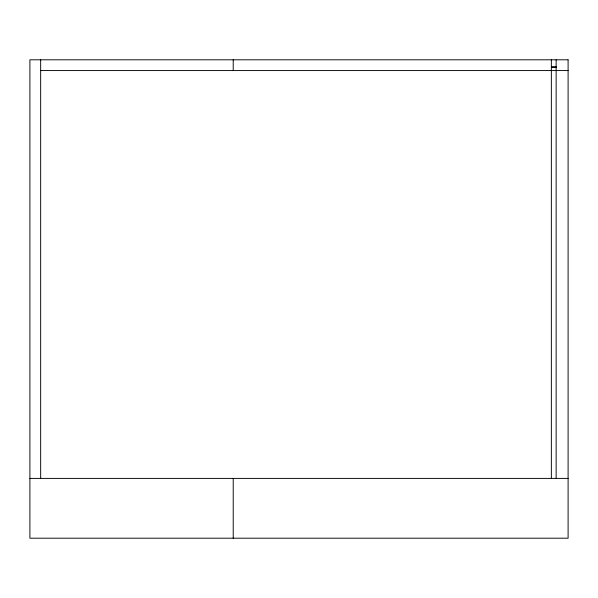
<?xml version="1.0" encoding="UTF-8"?>
<svg xmlns="http://www.w3.org/2000/svg" width="598" height="598" viewBox="0 0 598 598"><rect width="100%" height="100%" fill="white"/><g stroke="black" fill="none" stroke-linecap="round" stroke-linejoin="round"><path stroke-width="0.9" d="M556.14 66.827L551.356 66.827L551.356 59.8M556.14 67.275L551.356 67.275L551.356 478.4M40.664 70.564L568.1 70.564M29.9 478.4L568.1 478.4M556.14 59.8L556.14 478.4M233.22 59.8L233.22 70.564M233.22 478.4L233.22 538.2M40.664 59.8L40.664 478.4M568.1 59.8L29.9 59.8L29.9 538.2L568.1 538.2L568.1 59.8"/></g></svg>
